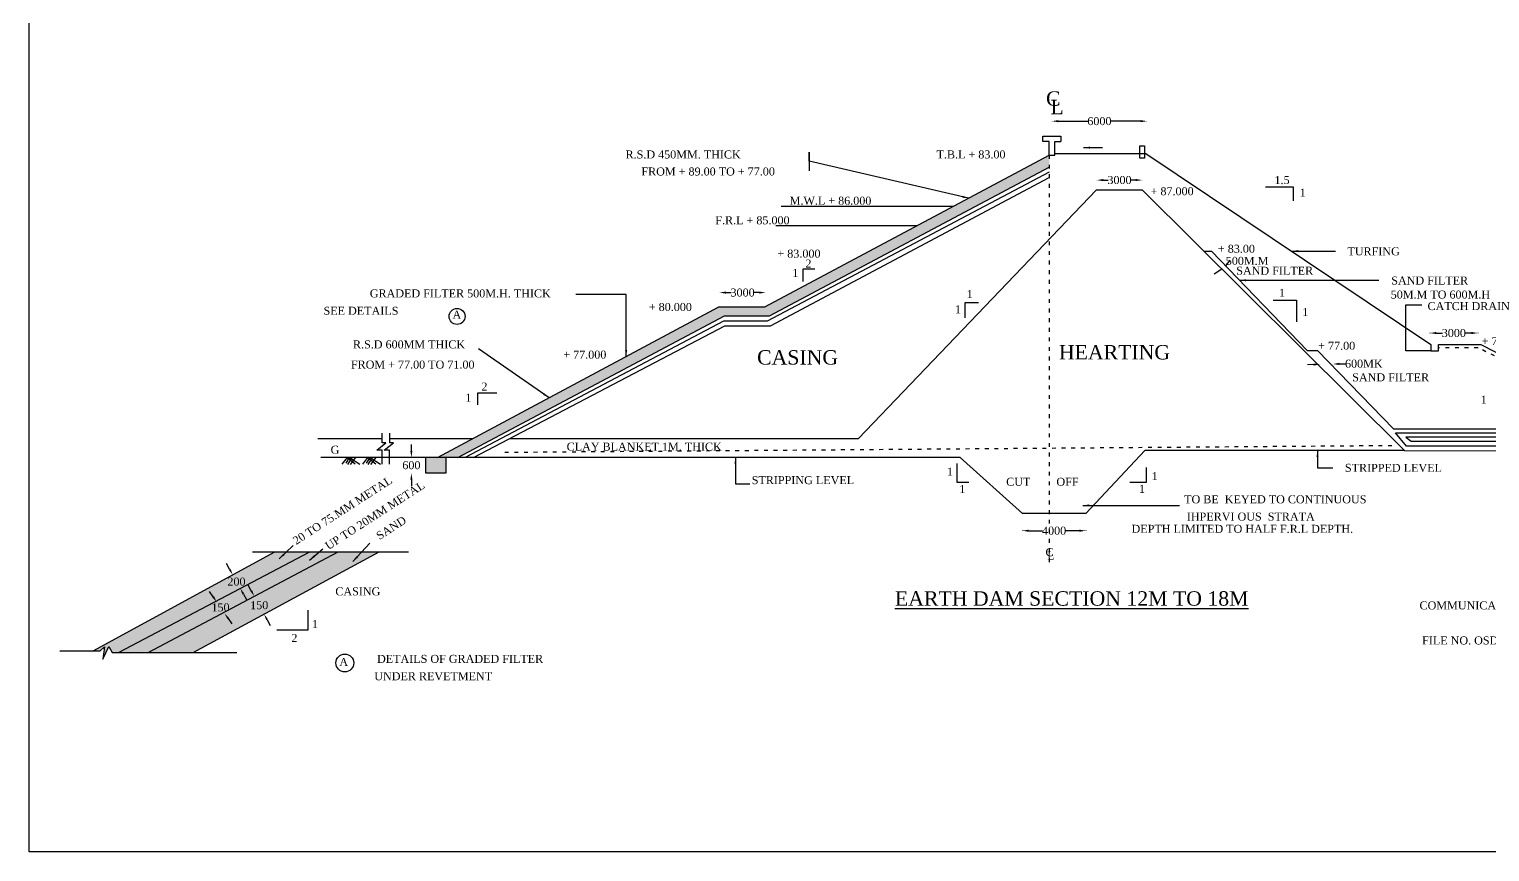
# Model space of a CAD drawing. Header units: millimetres. Extents: x -752 to 145175, y -2693 to 100161.
# Drawn here: x -752 to 90523, y -2693 to 48734 of the extents above; entities that cross this region are included whole.
import ezdxf

# ---------------------------------------------------------------- set-up
doc = ezdxf.new("R2010")
doc.units = ezdxf.units.MM
doc.header["$MEASUREMENT"] = 0
doc.linetypes.add('ACAD_ISO03W100', pattern=[30, 12, -18])
for name, color, linetype in [('DIM', 5, 'Continuous'), ('DWG.LINE', 10, 'Continuous'), ('HATCH', 2, 'Continuous'), ('TEXT', 7, 'Continuous')]:
    doc.layers.add(name, color=color, linetype=linetype)
doc.layers.add('DO LINE', color=3, linetype='Continuous', plot=False)
doc.layers.add('TITLE', color=7, linetype='Continuous', lineweight=30)
doc.styles.get("Standard").update_dxf_attribs({"font": 'times.ttf', "height": 500})
doc.dimstyles.get("Standard").update_dxf_attribs({"dimtxt": 500, "dimasz": 400, "dimexe": 0.18, "dimexo": 0.0625, "dimgap": 0.09, "dimtad": 0, "dimtih": 1, "dimtoh": 1, "dimdec": 0, "dimzin": 0, "dimdsep": 46, "dimtxsty": 'Standard', "dimcen": 300, "dimclrd": 5, "dimclre": 5, "dimclrt": 4, "dimadec": 0, "dimazin": 0, "dimtfac": 1, "dimtdec": 0, "dimtofl": 0, "dimtmove": 0, "dimatfit": 3, "dimfxl": 0, "dimtolj": 1, "dimtzin": 0, "dimarcsym": 0})

# ---------------------------------------------------------------- blocks, each defined once
blk = doc.blocks.new('*D19')
at = {"layer": 'Defpoints', "color": 0, "ltscale": 0.2}
for p in [(42392, 32349), (45265, 32349), (45265, 32268)]:
    blk.add_point(p, dxfattribs=at)
at = {"layer": 'DIM', "color": 5, "lineweight": -2, "ltscale": 0.2}
for p, q in [((42392, 32273), (42392, 32268)), ((42792, 32268), (43119, 32268)), ((44865, 32268), (44539, 32268)), ((45265, 32273), (45265, 32268))]:
    blk.add_line(p, q, dxfattribs=at)
at = {"layer": 'DIM', "color": 5, "ltscale": 0.2}
for points in [[(42792, 32335), (42792, 32201), (42392, 32268)], [(44865, 32335), (44865, 32201), (45265, 32268)]]:
    blk.add_solid(points, dxfattribs=at)
at = {"layer": 'DIM', "color": 4, "ltscale": 0.2, "insert": (43829, 32268), "char_height": 500, "attachment_point": 5}
blk.add_mtext('\\A1;3000', dxfattribs=at)
blk = doc.blocks.new('*D20')
at = {"layer": 'Defpoints', "color": 0, "ltscale": 0.2}
for p in [(63159, 42971), (69097, 42984), (69097, 42971)]:
    blk.add_point(p, dxfattribs=at)
at = {"layer": 'DIM', "color": 5, "lineweight": -2, "ltscale": 0.2}
for p, q in [((63159, 42979), (63159, 42984)), ((63559, 42984), (65418, 42984)), ((68697, 42984), (66837, 42984)), ((69097, 42979), (69097, 42984))]:
    blk.add_line(p, q, dxfattribs=at)
at = {"layer": 'DIM', "color": 5, "ltscale": 0.2}
for points in [[(63559, 43051), (63559, 42917), (63159, 42984)], [(68697, 43051), (68697, 42917), (69097, 42984)]]:
    blk.add_solid(points, dxfattribs=at)
at = {"layer": 'DIM', "color": 4, "ltscale": 0.2, "insert": (66128, 42984), "char_height": 500, "attachment_point": 5}
blk.add_mtext('\\A1;6000', dxfattribs=at)
blk = doc.blocks.new('*D21')
at = {"layer": 'Defpoints', "color": 0, "ltscale": 0.2}
for p in [(23132, 21963), (24026, 21963), (24026, 20975)]:
    blk.add_point(p, dxfattribs=at)
at = {"layer": 'DIM', "color": 5, "lineweight": -2, "ltscale": 0.2}
for p, q in [((23132, 22363), (23132, 22763)), ((23137, 21963), (23132, 21963)), ((23137, 20975), (23132, 20975)), ((23132, 20575), (23132, 20175))]:
    blk.add_line(p, q, dxfattribs=at)
at = {"layer": 'DIM', "color": 5, "ltscale": 0.2}
for points in [[(23065, 22363), (23198, 22363), (23132, 21963)], [(23065, 20575), (23198, 20575), (23132, 20975)]]:
    blk.add_solid(points, dxfattribs=at)
at = {"layer": 'DIM', "color": 4, "ltscale": 0.2, "insert": (23132, 21473), "char_height": 500, "attachment_point": 5}
blk.add_mtext('\\A1;600', dxfattribs=at)
blk = doc.blocks.new('*D22')
at = {"layer": 'Defpoints', "color": 0, "ltscale": 0.2}
for p in [(68797, 39302), (65967, 38696), (68797, 38696)]:
    blk.add_point(p, dxfattribs=at)
at = {"layer": 'DIM', "color": 5, "lineweight": -2, "ltscale": 0.2}
for p, q in [((65967, 39297), (65967, 39303)), ((66367, 39302), (66672, 39302)), ((68397, 39302), (68092, 39302)), ((68797, 39297), (68797, 39303))]:
    blk.add_line(p, q, dxfattribs=at)
at = {"layer": 'DIM', "color": 5, "ltscale": 0.2}
for points in [[(66367, 39369), (66367, 39236), (65967, 39302)], [(68397, 39369), (68397, 39236), (68797, 39302)]]:
    blk.add_solid(points, dxfattribs=at)
at = {"layer": 'DIM', "color": 4, "ltscale": 0.2, "insert": (67382, 39302), "char_height": 500, "attachment_point": 5}
blk.add_mtext('\\A1;3000', dxfattribs=at)
blk = doc.blocks.new('*D23')
at = {"layer": 'Defpoints', "color": 0, "ltscale": 0.2}
for p in [(86786, 29782), (89771, 29782), (89771, 29739)]:
    blk.add_point(p, dxfattribs=at)
at = {"layer": 'DIM', "color": 5, "lineweight": -2, "ltscale": 0.2}
for p, q in [((86786, 29744), (86786, 29739)), ((87186, 29739), (87568, 29739)), ((89371, 29739), (88989, 29739)), ((89771, 29744), (89771, 29739))]:
    blk.add_line(p, q, dxfattribs=at)
at = {"layer": 'DIM', "color": 5, "ltscale": 0.2}
for points in [[(87186, 29806), (87186, 29673), (86786, 29739)], [(89371, 29806), (89371, 29673), (89771, 29739)]]:
    blk.add_solid(points, dxfattribs=at)
at = {"layer": 'DIM', "color": 4, "ltscale": 0.2, "insert": (88278, 29739), "char_height": 500, "attachment_point": 5}
blk.add_mtext('\\A1;3000', dxfattribs=at)
blk = doc.blocks.new('*D24')
at = {"layer": 'Defpoints', "color": 0, "ltscale": 0.2}
for p in [(79930, 27621), (80715, 27800), (80719, 27641)]:
    blk.add_point(p, dxfattribs=at)
at = {"layer": 'DIM', "color": 5, "lineweight": -2, "ltscale": 0.2}
for p, q in [((79526, 27769), (79126, 27759)), ((79926, 27775), (79925, 27780)), ((80715, 27795), (80715, 27800)), ((81115, 27811), (81515, 27821))]:
    blk.add_line(p, q, dxfattribs=at)
at = {"layer": 'DIM', "color": 5, "ltscale": 0.2}
for points in [[(79524, 27836), (79527, 27703), (79925, 27780)], [(81113, 27877), (81116, 27744), (80715, 27800)]]:
    blk.add_solid(points, dxfattribs=at)
at = {"layer": 'DIM', "color": 4, "ltscale": 0.2, "insert": (82650, 27821), "char_height": 500, "attachment_point": 5}
blk.add_mtext('\\A1;600MK', dxfattribs=at)
blk = doc.blocks.new('*D27')
at = {"layer": 'Defpoints', "color": 0, "ltscale": 0.2}
for p in [(61315, 17626), (65277, 17626), (65277, 17381)]:
    blk.add_point(p, dxfattribs=at)
at = {"layer": 'DIM', "color": 5, "lineweight": -2, "ltscale": 0.2}
for p, q in [((61315, 17386), (61315, 17381)), ((61715, 17381), (62576, 17381)), ((64877, 17381), (64015, 17381)), ((65277, 17386), (65277, 17381))]:
    blk.add_line(p, q, dxfattribs=at)
at = {"layer": 'DIM', "color": 5, "ltscale": 0.2}
for points in [[(61715, 17448), (61715, 17314), (61315, 17381)], [(64877, 17448), (64877, 17314), (65277, 17381)]]:
    blk.add_solid(points, dxfattribs=at)
at = {"layer": 'DIM', "color": 4, "ltscale": 0.2, "insert": (63296, 17381), "char_height": 500, "attachment_point": 5}
blk.add_mtext('\\A1;4000', dxfattribs=at)
blk = doc.blocks.new('*D29')
at = {"layer": 'Defpoints', "color": 0, "ltscale": 0.2}
for p in [(11964, 14625), (11917, 14599), (12391, 13745)]:
    blk.add_point(p, dxfattribs=at)
at = {"layer": 'DIM', "color": 5, "lineweight": -2, "ltscale": 0.2}
for p, q in [((11770, 14975), (11576, 15324)), ((11960, 14622), (11965, 14625)), ((12433, 13769), (12438, 13772)), ((12632, 13422), (12826, 13072))]:
    blk.add_line(p, q, dxfattribs=at)
at = {"layer": 'DIM', "color": 5, "ltscale": 0.2}
for points in [[(11829, 15007), (11712, 14942), (11964, 14625)], [(12690, 13454), (12573, 13389), (12438, 13772)]]:
    blk.add_solid(points, dxfattribs=at)
at = {"layer": 'DIM', "color": 4, "ltscale": 0.2, "insert": (12201, 14198), "char_height": 500, "attachment_point": 5}
blk.add_mtext('\\A1;200', dxfattribs=at)
blk = doc.blocks.new('*D30')
at = {"layer": 'Defpoints', "color": 0, "ltscale": 0.2}
for p in [(10972, 12920), (11444, 13246), (11929, 12544)]:
    blk.add_point(p, dxfattribs=at)
at = {"layer": 'DIM', "color": 5, "lineweight": -2, "ltscale": 0.2}
for p, q in [((10744, 13249), (10517, 13578)), ((10976, 12923), (10972, 12920)), ((11461, 12221), (11457, 12218)), ((11685, 11889), (11912, 11560))]:
    blk.add_line(p, q, dxfattribs=at)
at = {"layer": 'DIM', "color": 5, "ltscale": 0.2}
for points in [[(10799, 13287), (10690, 13211), (10972, 12920)], [(11740, 11927), (11630, 11851), (11457, 12218)]]:
    blk.add_solid(points, dxfattribs=at)
at = {"layer": 'DIM', "color": 4, "ltscale": 0.2, "insert": (11204, 12585), "char_height": 500, "attachment_point": 5}
blk.add_mtext('\\A1;150', dxfattribs=at)
blk = doc.blocks.new('*D31')
at = {"layer": 'Defpoints', "color": 0, "ltscale": 0.2}
for p in [(13268, 13255), (13315, 13281), (13880, 12136)]:
    blk.add_point(p, dxfattribs=at)
at = {"layer": 'DIM', "color": 5, "lineweight": -2, "ltscale": 0.2}
for p, q in [((13123, 13632), (12932, 13983)), ((13311, 13278), (13315, 13281)), ((13922, 12160), (13927, 12162)), ((14118, 11811), (14310, 11460))]:
    blk.add_line(p, q, dxfattribs=at)
at = {"layer": 'DIM', "color": 5, "ltscale": 0.2}
for points in [[(13182, 13664), (13065, 13600), (13315, 13281)], [(14177, 11843), (14060, 11779), (13927, 12162)]]:
    blk.add_solid(points, dxfattribs=at)
at = {"layer": 'DIM', "color": 4, "ltscale": 0.2, "insert": (13621, 12721), "char_height": 500, "attachment_point": 5}
blk.add_mtext('\\A1;150', dxfattribs=at)

msp = doc.modelspace()

# ---------------------------------------------------------------- hatches: boundary and pattern name
at = {"layer": 'HATCH', "ltscale": 0.2}
h = msp.add_hatch(dxfattribs=at)
h.set_pattern_fill('GRAVEL', color=256, scale=1000, style=0)
h.set_pattern_definition([(228.0128, (720, 1000), (-7999.99823, -9000.00134), [134.536, -13319.088]), (184.9697, (630, 900), (12000.001052, 999.991307), [230.868, -22855.925]), (132.5104, (400, 880), (9999.99072, -11000.008674), [162.788, -16116.032]), (267.2737, (10, 630), (999.996018, 20000.000295), [210.238, -20813.558]), (292.8337, (0, 420), (-5000.009905, 11999.996412), [206.155, -20409.373]), (357.2737, (80, 230), (-20000.000295, 999.996018), [210.238, -20813.558]), (37.6942, (290, 220), (-13000.007346, -9999.990405), [278.029, -27524.849]), (72.2553, (510, 390), (7000.010763, 21999.996231), [262.488, -25986.321]), (121.4296, (590, 640), (-8000.008234, 12999.995036), [210.95, -20884.073]), (175.2364, (480, 820), (11000.00095, -999.99153), [240.832, -11800.763]), (222.3974, (240, 840), (-12000.007351, -10999.992082), [311.448, -30833.375]), (138.8141, (1000, 620), (-7000.00295, 5999.99731), [106.301, -10523.844]), (171.4692, (920, 690), (12999.998285, -2000.00791), [202.237, -20021.511]), (225, (720, 720), (-1e-13, -1000), [141.421, -1272.792]), (203.1986, (650, 840), (4999.99973, 2000.00133), [76.158, -7539.615]), (291.8014, (580, 810), (-999.9999, 3000.00027), [107.703, -5277.462]), (30.9638, (620, 710), (2999.99802, 2000.0025), [174.929, -5656.023]), (161.5651, (770, 800), (2000.0004, -999.9984), [126.491, -3035.787]), (16.3895, (0, 810), (10000.0022, 2999.99271), [177.2, -17542.845]), (70.3462, (170, 860), (-3999.99525, -11000.002136), [148.661, -14717.408]), (293.1986, (770, 1000), (-2000.00133, 4999.99973), [152.315, -7463.458]), (343.6105, (830, 860), (-10000.0022, 2999.99271), [177.2, -17542.845]), (339.444, (0, 190), (-5000.00184, 1999.996), [170.88, -8373.124]), (294.7751, (160, 130), (-4999.99219, 11000.00342), [143.178, -14174.643]), (66.8014, (780, 0), (2000.00133, 4999.99973), [152.315, -7463.458]), (17.354, (840, 140), (-13000.00202, -3999.9945), [167.631, -16595.424]), (69.444, (290, 0), (-1999.996, -5000.00184), [85.44, -8458.564]), (101.3099, (720, 0), (-999.99763, 4000.00075), [50.99, -5048.029]), (165.9638, (710, 50), (3000.00055, -999.99806), [206.155, -3916.95]), (186.009, (510, 100), (9999.99975, 999.999317), [191.05, -18913.923]), (303.6901, (620, 620), (-1000.0013, 1999.9996), [144.222, -3461.329]), (353.1572, (700, 500), (16999.999365, -2000.007998), [251.794, -24927.563]), (60.9454, (950, 470), (-4000.00003, -7000.00038), [102.956, -10192.674]), (90, (1000, 560), (-1000, 1000), [60, -940]), (120.2564, (490, 130), (3999.99489, -7000.002456), [138.924, -13753.52]), (48.0128, (420, 250), (7999.99823, 9000.00134), [269.072, -13184.552]), (0, (600, 450), (1000, 1000), [260, -740]), (325.3048, (860, 450), (-9999.99426, 7000.00861), [158.114, -15653.274]), (254.0546, (990, 360), (-999.9999, -4000.00013), [145.602, -7134.508]), (207.646, (950, 220), (-18999.995807, -10000.007713), [237.065, -23469.474]), (175.4261, (740, 110), (-13000.000558, 999.994801), [250.799, -24829.074])])
h.paths.add_polyline_path([(62994.9, 40101), (62994.9, 40863.7), (45220.4, 31372.3), (42349.8, 31372.3), (26962.2, 23140.8), (28252.8, 23140.8), (42701.4, 30820.5), (45512.3, 30820.5)])
h.paths.add_polyline_path([(28252.8, 23140.8), (26962.2, 23140.8), (24760.9, 21963.3), (26037.4, 21963.3)])
h.paths.add_polyline_path([(25290.3, 21963.3), (24025.7, 21963.3), (24025.7, 20975), (25290.3, 20975)])
h = msp.add_hatch(dxfattribs=at)
h.set_pattern_fill('AR-CONC', color=256, scale=100, style=0)
h.paths.add_polyline_path([(16780.1, 16059.8), (14598.3, 16059.8), (3245.5, 9872.5), (3680, 9872.5), (3946.9, 10113.6), (3858, 9345.9), (4226, 10141.8), (4432.3, 9762.1), (4835.6, 9762.1)])
h.paths.add_polyline_path([(18555.2, 16059.8), (16780.1, 16059.8), (4835.6, 9762.1), (6684.6, 9762.1)])
h.paths.add_polyline_path([(21125.3, 16059.8), (18555.2, 16059.8), (6684.6, 9762.1), (9495.1, 9762.1)])
h.paths.add_polyline_path([(11543.4, 14577.5), (12858.7, 14577.5), (12858.7, 13818.9), (11543.4, 13818.9)], flags=25)
h.paths.add_polyline_path([(10581.5, 12964.2), (11826.1, 12964.2), (11826.1, 12205.5), (10581.5, 12205.5)], flags=24)
h.paths.add_polyline_path([(12998.6, 13100.6), (14243.2, 13100.6), (14243.2, 12341.9), (12998.6, 12341.9)], flags=24)

# ---------------------------------------------------------------- linework, layer by layer
at = {"layer": 'DIM', "ltscale": 0.2}
for points in [[(47999.6, 40489.9), (47999.6, 41045.8), (47999.6, 39872.3)], [(86839.2, 28619.6), (85269, 28619.6), (85269, 31511.2), (86270, 31511.2)]]:
    msp.add_lwpolyline(points, dxfattribs=at)
at = {"layer": 'DO LINE', "linetype": 'ACAD_ISO03W100', "ltscale": 20}
for points in [[(62994.9, 40863.7), (62994.9, 15290.6)], [(95653.9, 25902.1), (89790.9, 28817.4), (87324.8, 28817.4)], [(84407.8, 22694.6), (28733.5, 22263.2)]]:
    msp.add_lwpolyline(points, dxfattribs=at)
at = {"layer": 'DWG.LINE', "ltscale": 0.2}
for points in [[(62994.9, 41720.2), (62597.1, 41720.2), (62597.1, 42041), (63725.5, 42041), (63725.5, 41720.2)], [(62994.9, 40863.7), (62994.9, 41720.2)], [(63339.3, 40863.7), (63339.3, 41720.2)], [(63339.3, 41720.2), (63725.5, 41720.2)], [(24760.9, 21963.3), (42349.8, 31372.3), (45220.4, 31372.3), (62994.9, 40863.7), (63339.3, 40863.7)], [(63339.3, 40972.4), (69032.9, 40972.4), (86839.2, 29032.5), (86839.2, 28619.6), (87324.8, 28619.6), (87324.8, 29026), (89969.6, 29026), (95985.8, 25928.2), (98220.7, 25928.2), (102201.2, 23219.2), (104662.2, 23219.2)], [(26037.4, 21963.3), (42701.4, 30820.5), (45512.3, 30820.5), (62994.9, 40101)], [(62994.9, 39792.8), (45363.2, 30490.9), (42644.5, 30490.9), (26489.8, 21963.3)], [(27005.8, 21963.3), (42719.4, 30184.6), (45568.1, 30184.6), (62994.9, 39462.9)], [(29253.5, 23140.8), (51067, 23140.8), (65952.5, 38695.6), (68797.3, 38695.6), (85186, 22391.7)], [(76501.7, 38876.5), (78230.2, 38876.5), (78230.2, 38013.3)], [(56975.3, 37649.3), (46248.4, 37649.3)], [(54699.7, 36434.1), (45914.4, 36434.1)], [(72646.8, 34866), (73140.6, 34866), (79108, 28639.5), (79747.9, 28639.5), (84498.5, 23756.2), (91600.7, 23756.2), (94036.4, 25578.1), (94267.3, 25410.4)], [(48347.5, 33725.3), (47590.8, 33725.3), (47590.8, 32952.6)], [(58579.3, 31631.9), (57709.4, 31631.9), (57709.4, 30696.6)], [(76979.6, 31793.4), (78438, 31793.4), (78438, 30437.1)], [(28464.8, 25975.8), (27254.9, 25975.8), (27254.9, 25252)], [(99530.4, 22350.7), (99530.4, 22656.1), (85316.6, 22656.1), (84621.7, 23509.8), (91675, 23509.8), (94474.1, 25562), (94729.2, 25472.7)], [(95421.1, 25513.9), (95095.9, 25737.6), (91627.4, 23232.9), (85271.8, 23232.9), (85605.7, 22974.5), (99897.7, 22974.5), (99897.7, 22349.6)], [(17288.5, 23140.8), (21313.1, 23140.8)], [(21299.1, 21533.9), (21299.1, 22419.6), (20970.9, 22419.6), (21543.5, 22865.9), (21313.1, 22865.9), (21313.1, 23479.6)], [(21766.9, 21533.9), (21766.9, 22419.6), (21438.7, 22419.6), (22011.3, 22865.9), (21780.9, 22865.9), (21780.9, 23479.6)], [(21780.9, 23140.8), (26962.2, 23140.8)], [(57418.9, 21963.3), (17476.8, 21963.3)], [(25290.3, 21963.3), (25290.3, 20975), (24025.7, 20975), (24025.7, 21963.3)], [(85186, 22391.7), (68974.9, 22391.7), (65276.6, 18452.1), (61314.8, 18452.1), (57418.9, 21963.3)], [(85186, 22391.7), (100442.4, 22348.1)], [(57207.4, 21579), (57207.4, 20406.7), (57975.9, 20406.7)], [(68038.2, 20406.5), (69075.7, 20406.5), (69075.7, 21341.7)], [(3245.5, 9872.5), (14598.3, 16059.8)], [(4835.6, 9762.1), (16780.1, 16059.8)], [(6684.6, 9762.1), (18555.2, 16059.8)], [(9495.1, 9762.1), (21125.3, 16059.8)], [(13198.8, 16059.8), (22952, 16059.8)], [(14720.1, 11186.7), (16678.9, 11186.7), (16678.9, 12405.5)], [(1169.1, 9872.5), (3680, 9872.5), (3946.9, 10113.6), (3858, 9345.9), (4226, 10141.8), (4432.3, 9762.1), (12224.7, 9762.1)]]:
    msp.add_lwpolyline(points, dxfattribs=at)
msp.add_lwpolyline([(68656.2, 41442.7), (68952.4, 41442.7), (68952.4, 40664.7), (68656.2, 40664.7)], close=True, dxfattribs=at)
for centre, radius in [((25984.8, 30777.4), 498), ((18970.4, 9110.3), 559.1)]:
    msp.add_circle(centre, radius, dxfattribs=at)
at = {"layer": 'HATCH', "ltscale": 0.2}
for points in [[(18806.3, 21546.2), (19129, 21963.3), (19621.3, 21555.5)], [(19050.5, 21603.8), (19267.9, 21963.3), (19911.3, 21543.5)], [(19156.2, 21516.3), (19428, 21963.3)], [(19322.3, 21510.3), (19651.5, 21963.3)], [(20086.8, 21546.2), (20409.5, 21963.3), (20901.9, 21555.5)], [(20331, 21603.8), (20548.5, 21963.3), (21191.8, 21543.5)], [(20436.7, 21516.3), (20708.6, 21963.3)], [(20602.8, 21510.3), (20932.1, 21963.3)]]:
    msp.add_lwpolyline(points, dxfattribs=at)
at = {"layer": 'TITLE', "ltscale": 0.2}
msp.add_lwpolyline([(-752, 100161.4), (145049.3, 100161.4), (145049.3, -2693.2), (-752, -2693.2)], close=True, dxfattribs=at)

# ---------------------------------------------------------------- texts
at = {"layer": 'TEXT', "ltscale": 0.2}
for s, height, p in [('C', 900, (62792.3, 43947.9)), ('L', 900, (63066.2, 43418.7)), ('R.S.D 450MM. THICK', 500, (36514.2, 40652.9)), ('T.B.L + 83.00', 500, (55952.2, 40655.2)), ('FROM + 89.00 TO + 77.00', 500, (37505.2, 39588.3)), ('1.5', 500, (77068.1, 39052.8)), ('+ 87.000', 500, (69325.4, 38354.5)), ('1', 500, (78640.2, 38263)), ('M.W.L + 86.000', 500, (46774.2, 37762.1)), ('F.R.L + 85.000', 500, (42123.4, 36538.6)), ('+ 83.000', 500, (46006.3, 34453.9)), ('+ 83.00', 500, (73532.1, 34755.6)), ('TURFING', 500, (81627.7, 34596)), ('2', 500, (47755.3, 33831.8)), ('500M.M', 500, (74024.3, 34002.8)), ('SAND FILTER', 500, (74680.2, 33386.4)), ('1', 500, (46934.4, 33244.9)), ('SAND FILTER', 500, (84366, 32770.5)), ('GRADED FILTER 500M.H. THICK', 500, (20532.5, 31966.7)), ('1', 500, (57832.1, 31926.8)), ('1', 500, (77352.9, 32007.2)), ('50M.M TO 600M.H', 500, (84331.6, 31894.8)), ('SEE DETAILS', 500, (17642.7, 30881.1)), ('A', 500, (25700.6, 30636.8)), ('+ 80.000', 500, (37969.3, 31119.9)), ('1', 500, (57093.9, 30973.9)), ('1', 500, (78811.4, 30801.6)), ('CATCH DRAIN', 500, (86634.9, 31173.7)), ('R.S.D 600MM THICK', 500, (19480.6, 28778.2)), ('+ 77.00', 500, (90017.6, 28980.5)), ('+ 77.000', 500, (32624.7, 28138.9)), ('CASING', 900, (44736.2, 27767.3)), ('HEARTING', 900, (63598.9, 28086.7)), ('+ 77.00', 500, (79800.2, 28692.8)), ('FROM + 77.00 TO 71.00', 500, (19351.1, 27517)), ('2', 500, (27508, 26141.1)), ('SAND FILTER', 500, (81926, 26718.7)), ('1', 500, (26497.6, 25444)), ('1', 500, (89951.9, 25321)), ('CLAY BLANKET 1M. THICK', 500, (32834.3, 22386.9)), ('G', 500, (18085.5, 22193.9)), ('1', 500, (56599.3, 20823.9)), ('1', 500, (69387.3, 20544.1)), ('STRIPPED LEVEL', 500, (81470.1, 21061.6)), ('STRIPPING LEVEL', 500, (44400.3, 20291.7)), ('1', 500, (57372.7, 19731.7)), ('CUT', 500, (60302.3, 20190.2)), ('OFF', 500, (63440.8, 20190.2)), ('1', 500, (68602.9, 19747.9)), ('TO BE  KEYED TO CONTINUOUS', 500, (71424.2, 19093.4)), ('IHPERVI OUS  STRATA', 500, (71593, 18012.3)), ('DEPTH LIMITED TO HALF F.R.L DEPTH.', 500, (68137.4, 17248.6)), ('C', 500, (62757.3, 15789.5)), ('L', 500, (62863.5, 15571.4)), ('CASING', 500, (18378.7, 13337.6)), ('COMMUNICATED IN LR.NO.OSD/TGP/SE/DESIGNS/174/83. DT. 7-1-84', 500, (86134.1, 12460.8)), ('1', 500, (16916.6, 11294.6)), ('2', 500, (15631.3, 10426.2)), ('FILE NO. OSD.DESIGNS/KANDALERU RESERVOIR/83/SE(D).22.1.84-NELLORE', 500, (86294.5, 10270.5)), ('A', 500, (18631, 8926.3)), ('DETAILS OF GRADED FILTER', 500, (20983.7, 9118.6)), ('UNDER REVETMENT', 500, (20813.6, 8031.4))]:
    msp.add_text(s, height=height, dxfattribs=at).set_placement(p)
for s, p in [('20 TO 75.MM METAL', (15930.8, 16484.2)), ('UP TO 20MM METAL', (17947.8, 16161.9)), ('SAND', (21142.8, 16790.4))]:
    msp.add_text(s, height=500, rotation=32.901697, dxfattribs=at).set_placement(p)
at = {"layer": 'TITLE', "ltscale": 0.2}
msp.add_text('%%UEARTH DAM SECTION 12M TO 18M', height=900, dxfattribs=at).set_placement((53351.7, 12695))

# ---------------------------------------------------------------- dimensions: what is measured, and where the dimension line sits
at = {"layer": 'DIM', "ltscale": 0.2}
for base, p1, p2, text, picture, middle in [((69096.8, 42983.8), (63158.6, 42970.8), (69096.8, 42970.8), '6000', '*D20', (66127.7, 42983.8)), ((68797.3, 39302.3), (65967.2, 38695.6), (68797.3, 38695.6), '3000', '*D22', (67382.2, 39302.3)), ((45265.4, 32267.9), (42392.2, 32349.1), (45265.4, 32349.1), '3000', '*D19', (43828.8, 32267.9)), ((89770.6, 29739.4), (86786.4, 29781.7), (89770.6, 29781.7), '3000', '*D23', (88278.5, 29739.4)), ((65276.6, 17381), (61314.8, 17626.5), (65276.6, 17626.5), '4000', '*D27', (63295.7, 17381))]:
    dim = msp.add_linear_dim(base=base, p1=p1, p2=p2, text=text, dimstyle='Standard', dxfattribs=at)
    dim.commit()
    dim.dimension.update_dxf_attribs({"geometry": picture, "text_midpoint": middle})
for p1, p2, distance, text, picture, middle in [((79929.5, 27621), (80718.9, 27641.4), 158.8, '600MK', '*D24', (82650.3, 27820.9)), ((12390.6, 13745.4), (11917.3, 14598.7), -53.9, '200', '*D29', (12201.1, 14198.2)), ((13879.6, 12136.3), (13268.3, 13254.9), -53.5, '150', '*D31', (13620.9, 12721.2))]:
    dim = msp.add_aligned_dim(p1=p1, p2=p2, distance=distance, text=text, dimstyle='Standard', dxfattribs=at)
    dim.commit()
    dim.dimension.update_dxf_attribs({"geometry": picture, "text_midpoint": middle})
for base, p1, p2, angle, text, picture, middle in [((23131.7, 21963.3), (24025.7, 20975), (24025.7, 21963.3), 90, '600', '*D21', (23131.7, 21473.4)), ((10972, 12920), (11928.9, 12544.3), (11443.5, 13246.1), 124.667809, '150', '*D30', (11203.8, 12584.8))]:
    dim = msp.add_linear_dim(base=base, p1=p1, p2=p2, angle=angle, text=text, dimstyle='Standard', dxfattribs=at)
    dim.commit()
    dim.dimension.update_dxf_attribs({"geometry": picture, "text_midpoint": middle, "dimtype": 161})

# ---------------------------------------------------------------- leaders
for points, override in [([(65143.3, 41329.1), (66320.7, 41329.1)], {"dimgap": 0.09, "dimtad": 0}), ([(57952.2, 38170.9), (47999.6, 40489.9)], {"dimgap": 0.09, "dimtad": 0}), ([(78149.6, 34859.2), (80878.3, 34859.2)], {"dimgap": 0.09, "dimtad": 0}), ([(74027.9, 33940.2), (74307.4, 34302.8)], {"dimasz": 200, "dimgap": 0.09, "dimtad": 0}), ([(73778, 33740.6), (73294.6, 33413)], {"dimasz": 200}), ([(74892.6, 33038), (83593, 33038)], {"dimgap": 0.09, "dimtad": 0}), ([(36550.9, 28270.2), (36550.9, 32153.2), (33398.2, 32153.2)], {"dimgap": 0.09, "dimtad": 0}), ([(31734.5, 25693.7), (27327, 28748.6)], {"dimgap": 0.09, "dimtad": 0}), ([(43384.1, 21963.3), (43384.1, 20317.5), (44283, 20317.5)], {"dimgap": 0.09, "dimtad": 0}), ([(79756.9, 22391.7), (79756.9, 21304.3), (80707.6, 21304.3)], {"dimgap": 0.09, "dimtad": 0}), ([(65098.7, 18961.4), (71137.5, 18961.4)], {"dimgap": 0.09, "dimtad": 0}), ([(14871.6, 15627.5), (15751.9, 16446.8)], {"dimgap": 0.09, "dimtad": 0}), ([(19475.1, 15452), (20535.4, 16596)], {"dimgap": 0.09, "dimtad": 0}), ([(16772.2, 15537.6), (17607.4, 16256.9)], {"dimgap": 0.09, "dimtad": 0})]:
    msp.add_leader(points, dimstyle='Standard', override=override, dxfattribs=at)

doc.saveas('drawing.dxf')
